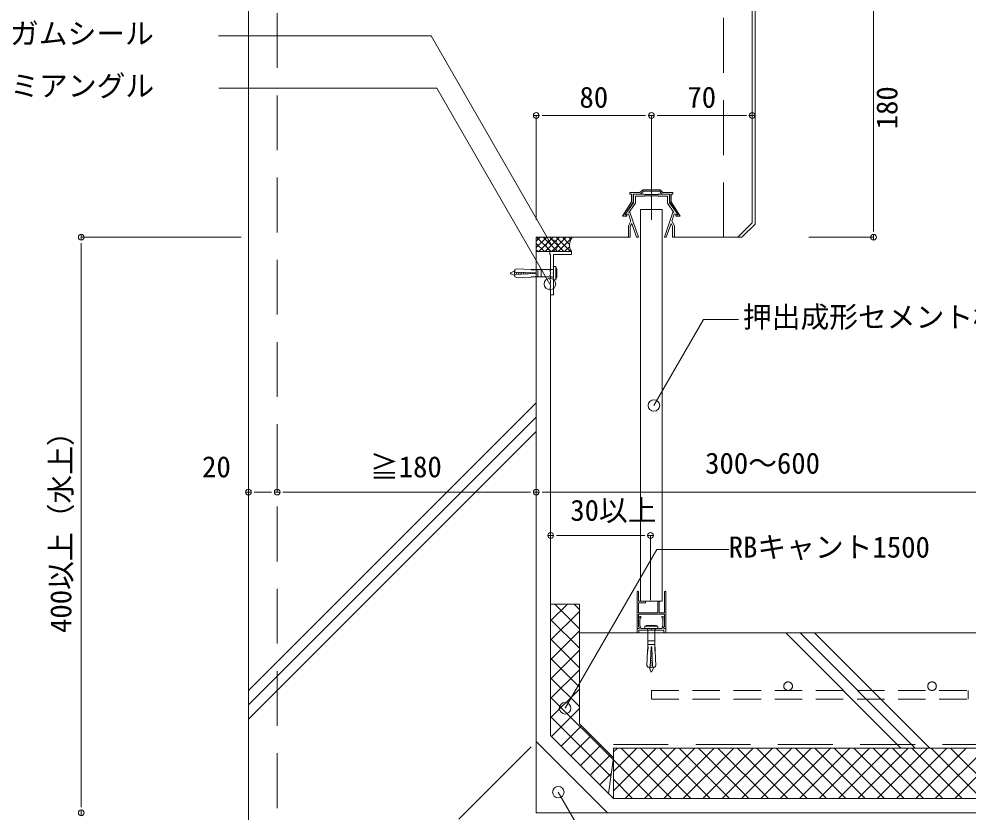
# Model space of a CAD drawing. Units: millimetres, scale not verified. Extents: x -1380 to 1380, y -955 to 955.
# Drawn here: x -759 to -99, y -309 to 242 of the extents above; entities that cross this region are included whole.
import ezdxf
from ezdxf.enums import TextEntityAlignment as Align

# ---------------------------------------------------------------- set-up
doc = ezdxf.new("R2010")
doc.units = ezdxf.units.MM
doc.header["$LTSCALE"] = 3
doc.linetypes.add('USER1', pattern=[19.05, 12.7, -6.35])
doc.linetypes.add('USER2', pattern=[9.525, 6.35, -3.175])
for name, color, linetype, lineweight in [('0-0_0', 7, 'Continuous', 9), ('0-1_HATCH', 9, 'Continuous', 18), ('0-3_KUTAI', 3, 'Continuous', 18), ('0-4_BOUSUI', 1, 'Continuous', 18), ('0-5_MOJI', 7, 'Continuous', 18), ('0-6_sunpo', 7, 'Continuous', 18), ('0-7_KANAMONO_SCREW', 4, 'Continuous', 18), ('0-8_dannnetu', 6, 'Continuous', 18), ('0-9_KANAMONO', 4, 'Continuous', 18), ('0-B_TENSEN', 4, 'USER2', 18), ('0-C_BUHIN', 7, 'Continuous', 9), ('0-D_bousui2', 7, 'USER1', 9)]:
    doc.layers.add(name, color=color, linetype=linetype, lineweight=lineweight)
doc.styles.add('ＭＳ ゴシック', font='')
doc.styles.get('ＭＳ ゴシック').set_extended_font_data('MS Gothic')

# ---------------------------------------------------------------- blocks, each defined once
blk = doc.blocks.new('_DOT')
at = {"layer": '0-0_0'}
for p, q in [((-0.5, 0), (-1, 0)), ((0.25, 0), (-0.25, 0))]:
    blk.add_line(p, q, dxfattribs=at)
blk.add_circle((0, 0), 0.25, dxfattribs=at)

msp = doc.modelspace()

# ---------------------------------------------------------------- linework, layer by layer
at = {"layer": '0-1_HATCH'}
for p, q in [((-399.957, 87.284), (-397.21, 90.031)), ((-399.957, 82.794), (-392.72, 90.031)), ((-389.695, 80.031), (-399.695, 90.031)), ((-398.23, 80.031), (-388.23, 90.031)), ((-385.205, 80.031), (-395.205, 90.031)), ((-393.74, 80.031), (-383.74, 90.031)), ((-380.715, 80.031), (-390.715, 90.031)), ((-389.249, 80.031), (-379.249, 90.031)), ((-376.225, 80.031), (-386.225, 90.031)), ((-384.759, 80.031), (-375.457, 89.334)), ((-376.787, 85.084), (-381.735, 90.031)), ((-375.851, 88.637), (-377.245, 90.031)), ((-394.185, 80.031), (-399.957, 85.802)), ((-398.675, 80.031), (-399.957, 81.312)), ((-380.269, 80.031), (-376.726, 83.574)), ((-375.779, 80.031), (-375.579, 80.231)), ((-599.957, -224.969), (-399.957, -24.969)), ((-599.957, -234.969), (-399.957, -34.969)), ((-599.957, -244.969), (-399.957, -44.969)), ((-389.957, -176.613), (-378.312, -164.969)), ((-369.957, -182.174), (-387.162, -164.969)), ((-369.957, -168.704), (-373.692, -164.969)), ((-389.957, -190.084), (-369.957, -170.084)), ((-369.957, -195.645), (-389.957, -175.645)), ((-389.957, -203.554), (-369.957, -183.554)), ((-369.957, -209.115), (-389.957, -189.115)), ((-226.565, -184.969), (-146.565, -264.969)), ((-216.565, -184.969), (-136.565, -264.969)), ((-206.565, -184.969), (-126.565, -264.969)), ((-389.957, -217.025), (-369.957, -197.025)), ((-369.957, -222.585), (-389.957, -202.585)), ((-389.957, -230.495), (-369.957, -210.495)), ((-369.957, -236.056), (-389.957, -216.056)), ((-389.957, -243.965), (-369.957, -223.965)), ((-346.5, -272.983), (-389.957, -229.526)), ((-389.403, -256.883), (-369.957, -237.436)), ((-348.164, -284.789), (-389.957, -242.997)), ((-382.668, -263.618), (-368.526, -249.476)), ((-375.933, -270.353), (-361.791, -256.211)), ((-369.198, -277.088), (-355.056, -262.946)), ((-362.463, -283.823), (-348.321, -269.681)), ((-346.317, -267.678), (-343.608, -264.969)), ((-346.317, -281.148), (-330.138, -264.969)), ((-346.317, -294.618), (-316.667, -264.969)), ((-306.044, -299.969), (-341.044, -264.969)), ((-338.197, -299.969), (-303.197, -264.969)), ((-292.573, -299.969), (-327.573, -264.969)), ((-324.727, -299.969), (-289.727, -264.969)), ((-279.103, -299.969), (-314.103, -264.969)), ((-311.256, -299.969), (-276.256, -264.969)), ((-265.633, -299.969), (-300.633, -264.969)), ((-297.786, -299.969), (-262.786, -264.969)), ((-252.162, -299.969), (-287.162, -264.969)), ((-284.316, -299.969), (-249.316, -264.969)), ((-238.692, -299.969), (-273.692, -264.969)), ((-270.845, -299.969), (-235.845, -264.969)), ((-225.221, -299.969), (-260.221, -264.969)), ((-257.375, -299.969), (-222.375, -264.969)), ((-211.751, -299.969), (-246.751, -264.969)), ((-243.904, -299.969), (-208.904, -264.969)), ((-198.281, -299.969), (-233.281, -264.969)), ((-230.434, -299.969), (-195.434, -264.969)), ((-184.81, -299.969), (-219.81, -264.969)), ((-216.964, -299.969), (-181.964, -264.969)), ((-171.34, -299.969), (-206.34, -264.969)), ((-203.493, -299.969), (-168.493, -264.969)), ((-157.869, -299.969), (-192.869, -264.969)), ((-190.023, -299.969), (-155.023, -264.969)), ((-144.399, -299.969), (-179.399, -264.969)), ((-176.552, -299.969), (-141.552, -264.969)), ((-130.929, -299.969), (-165.929, -264.969)), ((-163.082, -299.969), (-128.082, -264.969)), ((-117.458, -299.969), (-152.458, -264.969)), ((-149.612, -299.969), (-114.612, -264.969)), ((-103.988, -299.969), (-138.988, -264.969)), ((-136.141, -299.969), (-101.141, -264.969)), ((-90.518, -299.969), (-125.518, -264.969)), ((-122.671, -299.969), (-87.671, -264.969)), ((-77.047, -299.969), (-112.047, -264.969)), ((-109.201, -299.969), (-74.201, -264.969)), ((-319.514, -299.969), (-346.317, -273.166)), ((-355.727, -290.558), (-347.869, -282.701)), ((-332.984, -299.969), (-346.317, -286.636))]:
    msp.add_line(p, q, dxfattribs=at)
at = {"layer": '0-3_KUTAI'}
for p, q in [((-399.957, 90.031), (-335.957, 90.031)), ((-53.957, -184.969), (-369.957, -184.969)), ((-350.459, -309.969), (-399.957, -260.471))]:
    msp.add_line(p, q, dxfattribs=at)
for points in [[(-249.957, 100.031), (-249.957, 280.031), (-259.907, 291.026), (-590.006, 324.036), (-599.957, 315.031), (-599.957, -659.969)], [(-303.957, 90.031), (-259.957, 90.031), (-249.957, 100.031)], [(900.043, -309.969), (-399.957, -309.969), (-399.957, 90.031)]]:
    msp.add_lwpolyline(points, dxfattribs=at)
at = {"layer": '0-3_KUTAI', "linetype": 'USER1'}
msp.add_lwpolyline([(-269.957, 90.031), (-269.957, 271.931), (-579.957, 302.931), (-579.957, -659.969)], dxfattribs=at)
at = {"layer": '0-4_BOUSUI'}
for p, q in [((-259.957, 90.031), (-257.128, 90.031)), ((-389.957, 80.031), (-399.957, 80.031))]:
    msp.add_line(p, q, dxfattribs=at)
for points in [[(-257.128, 90.031), (-247.957, 99.203), (-247.957, 280.802), (-258.941, 292.94), (-588.179, 325.863)], [(900.043, -299.969), (-346.317, -299.969), (-389.957, -256.329), (-389.957, 50.031)]]:
    msp.add_lwpolyline(points, dxfattribs=at)
msp.add_arc((-368.053, 84.682), 8.744, 142.28627, 212.13746, dxfattribs=at)
at = {"layer": '0-5_MOJI'}
for points in [[(-620.71, 229.896), (-473.042, 229.896), (-389.04, 84.401)], [(-620.494, 193.553), (-468.989, 193.553), (-390.457, 57.531)], [(-259.345, 32.877), (-283.721, 32.877), (-318.206, -26.852)], [(-266.251, -127.008), (-316.251, -127.008), (-379.928, -237.299)], [(-266.714, -413.186), (-316.714, -413.186), (-384.626, -295.559)]]:
    msp.add_lwpolyline(points, dxfattribs=at)
for centre in [(-389.04, 84.401), (-390.457, 57.531), (-318.206, -26.852), (-379.928, -237.299), (-384.626, -295.559)]:
    msp.add_circle(centre, 4, dxfattribs=at)
at = {"layer": '0-6_sunpo'}
for p, q in [((-165.57, 262.031), (-165.57, 98.031)), ((-399.957, 102.102), (-399.957, 174.633)), ((-327.957, 174.633), (-391.957, 174.633)), ((-319.957, 102.102), (-319.957, 174.633)), ((-319.957, 102.102), (-319.957, 174.633)), ((-257.957, 174.633), (-311.957, 174.633)), ((-249.957, 105.031), (-249.957, 174.633)), ((-604.957, 90.031), (-716.147, 90.031)), ((-210.57, 90.031), (-165.57, 90.031)), ((-716.147, 82.031), (-716.147, -301.969)), ((-599.957, -60.684), (-599.957, -87.071)), ((-579.957, -64.793), (-579.957, -87.071)), ((-579.957, -64.793), (-579.957, -87.071)), ((-399.957, -64.793), (-399.957, -87.071)), ((-591.957, -87.071), (-587.957, -87.071)), ((-571.957, -87.071), (-407.957, -87.071)), ((-399.957, -116.321), (-399.957, -87.071)), ((-391.957, -87.071), (-47.957, -87.071)), ((-389.957, -162.183), (-389.957, -117.19)), ((-381.957, -117.19), (-328.581, -117.19)), ((-320.581, -162.183), (-320.581, -117.19)), ((-403.492, -264.007), (-453.816, -314.33))]:
    msp.add_line(p, q, dxfattribs=at)
at = {"layer": '0-7_KANAMONO_SCREW'}
for p, q in [((-414.779, 66.626), (-417.699, 65.416)), ((-415.377, 66.378), (-414.779, 63.988)), ((-403.526, 67.66), (-413.631, 68.105)), ((-403.536, 67.452), (-403.526, 67.66)), ((-400.622, 67.323), (-403.536, 67.452)), ((-403.328, 67.442), (-403.318, 67.65)), ((-400.821, 67.54), (-403.318, 67.65)), ((-400.83, 67.332), (-400.821, 67.54)), ((-400.622, 67.323), (-400.613, 67.531)), ((-388.79, 67.531), (-400.613, 67.531)), ((-398.946, 67.531), (-398.946, 62.531)), ((-396.446, 67.531), (-396.446, 62.531)), ((-387.957, 69.614), (-387.957, 68.364)), ((-387.957, 69.614), (-386.29, 69.614)), ((-387.957, 68.364), (-387.957, 61.698)), ((-386.29, 69.614), (-386.29, 60.448)), ((-385.873, 68.573), (-386.29, 68.573)), ((-385.873, 61.489), (-385.873, 68.573)), ((-385.873, 68.573), (-385.665, 67.531)), ((-385.665, 62.531), (-385.665, 67.531)), ((-414.779, 63.437), (-417.699, 64.646)), ((-400.613, 65.239), (-414.779, 65.864)), ((-400.613, 64.823), (-414.779, 64.198)), ((-414.779, 64.198), (-414.779, 62.531)), ((-414.779, 62.531), (-413.631, 61.957)), ((-413.99, 65.83), (-413.595, 64.25)), ((-403.526, 62.403), (-413.631, 61.957)), ((-412.726, 65.774), (-412.358, 64.305)), ((-411.462, 65.718), (-411.122, 64.359)), ((-410.198, 65.662), (-409.886, 64.414)), ((-408.934, 65.607), (-408.649, 64.468)), ((-407.67, 65.551), (-407.413, 64.523)), ((-406.406, 65.495), (-406.177, 64.577)), ((-405.142, 65.439), (-404.94, 64.632)), ((-403.878, 65.384), (-403.704, 64.686)), ((-400.622, 62.739), (-403.536, 62.611)), ((-403.536, 62.611), (-403.526, 62.403)), ((-403.328, 62.62), (-403.318, 62.412)), ((-400.821, 62.522), (-403.318, 62.412)), ((-402.614, 65.328), (-402.467, 64.741)), ((-401.35, 65.272), (-401.231, 64.795)), ((-400.83, 62.73), (-400.821, 62.522)), ((-400.622, 62.739), (-400.613, 62.531)), ((-400.613, 65.239), (-400.613, 64.823)), ((-388.79, 62.531), (-400.613, 62.531)), ((-387.957, 61.698), (-387.957, 60.448)), ((-386.29, 60.448), (-387.957, 60.448)), ((-386.29, 61.489), (-385.873, 61.489)), ((-385.665, 62.531), (-385.873, 61.489)), ((-324.54, -180.302), (-315.373, -180.302)), ((-324.54, -181.969), (-324.54, -180.302)), ((-324.54, -181.969), (-323.29, -181.969)), ((-323.498, -179.886), (-322.457, -179.677)), ((-316.415, -179.886), (-323.498, -179.886)), ((-323.498, -179.886), (-323.498, -180.302)), ((-323.29, -181.969), (-316.623, -181.969)), ((-317.457, -179.677), (-322.457, -179.677)), ((-322.457, -182.802), (-322.457, -194.625)), ((-317.457, -179.677), (-316.415, -179.886)), ((-317.457, -182.802), (-317.457, -194.625)), ((-316.623, -181.969), (-315.373, -181.969)), ((-316.415, -180.302), (-316.415, -179.886)), ((-315.373, -180.302), (-315.373, -181.969)), ((-322.457, -190.458), (-317.457, -190.458)), ((-322.585, -197.539), (-323.031, -207.643)), ((-322.377, -197.548), (-322.585, -197.539)), ((-322.466, -194.833), (-322.576, -197.331)), ((-322.368, -197.34), (-322.576, -197.331)), ((-322.258, -194.842), (-322.466, -194.833)), ((-322.457, -192.958), (-317.457, -192.958)), ((-322.249, -194.634), (-322.457, -194.625)), ((-322.249, -194.634), (-322.377, -197.548)), ((-320.165, -194.625), (-320.79, -208.792)), ((-320.309, -197.89), (-319.612, -197.716)), ((-320.253, -196.626), (-319.667, -196.48)), ((-320.198, -195.362), (-319.721, -195.243)), ((-320.165, -194.625), (-319.748, -194.625)), ((-319.748, -194.625), (-319.123, -208.792)), ((-317.665, -194.634), (-317.457, -194.625)), ((-317.665, -194.634), (-317.536, -197.548)), ((-317.656, -194.842), (-317.448, -194.833)), ((-317.545, -197.34), (-317.337, -197.331)), ((-317.536, -197.548), (-317.328, -197.539)), ((-317.448, -194.833), (-317.337, -197.331)), ((-317.328, -197.539), (-316.882, -207.643)), ((-320.588, -204.21), (-319.339, -203.898)), ((-320.532, -202.946), (-319.394, -202.661)), ((-320.476, -201.682), (-319.448, -201.425)), ((-320.421, -200.418), (-319.503, -200.189)), ((-320.365, -199.154), (-319.557, -198.952)), ((-321.551, -208.792), (-320.342, -211.712)), ((-321.304, -209.389), (-318.914, -208.792)), ((-320.755, -208.002), (-319.176, -207.607)), ((-320.699, -206.738), (-319.23, -206.371)), ((-320.644, -205.474), (-319.285, -205.134)), ((-318.362, -208.792), (-319.572, -211.712)), ((-319.123, -208.792), (-317.457, -208.792)), ((-317.457, -208.792), (-316.882, -207.643))]:
    msp.add_line(p, q, dxfattribs=at)
for points in [[(-414.779, 65.864), (-414.779, 67.531), (-413.631, 68.105)], [(-320.79, -208.792), (-322.457, -208.792), (-323.031, -207.643)]]:
    msp.add_lwpolyline(points, dxfattribs=at)
for centre, radius, start, end in [((-388.79, 68.364), 0.833, 270, 0), ((-417.54, 65.031), 0.417, 112.5, 247.5), ((-388.79, 61.698), 0.833, 0, 90), ((-323.29, -182.802), 0.833, 0, 90), ((-316.623, -182.802), 0.833, 90, 180), ((-319.957, -211.552), 0.417, 202.5, 337.5)]:
    msp.add_arc(centre, radius, start, end, dxfattribs=at)
at = {"layer": '0-8_dannnetu'}
for p, q in [((-369.957, -164.969), (-389.957, -164.969)), ((-346.317, -299.969), (-346.317, -264.969)), ((900.043, -264.969), (-346.317, -264.969)), ((-346.317, -271.685), (-349.811, -296.475))]:
    msp.add_line(p, q, dxfattribs=at)
msp.add_lwpolyline([(-346.317, -271.685), (-369.957, -248.045), (-369.957, -164.969)], dxfattribs=at)
at = {"layer": '0-9_KANAMONO'}
for p, q in [((-332.457, 120.031), (-324.957, 120.031)), ((-387.957, 64.781), (-388.126, 64.843)), ((-329.957, -156.469), (-329.957, -181.669)), ((-310.457, -155.969), (-310.457, -155.969)), ((-309.957, -181.669), (-309.957, -156.469)), ((-323.957, -163.669), (-323.957, -163.269)), ((-328.957, -176.552), (-328.957, -180.52)), ((-327.957, -179.983), (-327.957, -176.552)), ((-311.957, -176.552), (-311.957, -179.983)), ((-310.957, -180.52), (-310.957, -176.552)), ((-329.957, -181.969), (-329.957, -184.669)), ((-328.957, -181.969), (-329.957, -181.969)), ((-329.657, -181.969), (-328.957, -181.969)), ((-312.833, -181.969), (-327.081, -181.969)), ((-310.257, -181.969), (-310.957, -181.969)), ((-310.957, -181.969), (-310.257, -181.969)), ((-309.957, -184.669), (-309.957, -182.269)), ((-329.657, -184.969), (-328.957, -184.969)), ((-310.957, -184.969), (-310.257, -184.969))]:
    msp.add_line(p, q, dxfattribs=at)
msp.add_lwpolyline([(-319.957, 122.031), (-325.542, 122.031), (-327.542, 120.031), (-332.707, 120.031), (-332.707, 114.444), (-338.457, 105.531), (-336.957, 105.531), (-336.957, 104.731), (-339.957, 104.731), (-333.707, 114.731), (-333.707, 120.031), (-334.957, 120.031), (-334.957, 121.031), (-327.957, 121.031), (-325.957, 123.031), (-319.957, 123.031), (-313.957, 123.031), (-311.957, 121.031), (-304.957, 121.031), (-304.957, 120.031), (-306.207, 120.031), (-306.207, 114.731), (-299.957, 104.731), (-302.957, 104.731), (-302.957, 105.531), (-301.457, 105.531), (-307.207, 114.444), (-307.207, 120.031), (-312.371, 120.031), (-314.371, 122.031)], close=True, dxfattribs=at)
for points in [[(-324.957, 120.031), (-324.557, 119.631), (-315.357, 119.631), (-314.957, 120.031), (-307.457, 120.031), (-307.457, 114.031), (-301.457, 105.531), (-304.059, 106.216), (-305.776, 101.183), (-303.957, 98.031), (-303.957, 90.031), (-305.257, 90.031), (-305.257, 97.683), (-306.334, 99.549), (-309.583, 90.031), (-310.957, 90.031), (-304.983, 107.531), (-304.293, 107.296), (-308.857, 113.76), (-308.857, 118.531), (-314.957, 118.531), (-315.157, 118.731), (-324.757, 118.731), (-324.957, 118.531), (-331.057, 118.531), (-331.057, 113.76), (-335.62, 107.296), (-334.93, 107.531), (-328.957, 90.031), (-330.33, 90.031), (-333.579, 99.549), (-334.657, 97.683), (-334.657, 90.031), (-335.957, 90.031), (-335.957, 98.031), (-334.137, 101.183), (-335.855, 106.216), (-338.457, 105.531), (-332.457, 114.031), (-332.457, 120.031)], [(-388.126, 65.219), (-387.957, 65.281), (-387.957, 78.031), (-375.457, 78.031), (-375.457, 80.031), (-390.457, 80.031), (-390.457, 78.031), (-389.957, 78.031), (-389.957, 67.031), (-390.382, 66.687)], [(-390.382, 66.376), (-389.957, 66.031), (-389.957, 64.031), (-390.382, 63.687)], [(-390.382, 54.376), (-389.957, 54.031), (-389.957, 50.031), (-387.957, 50.031), (-387.957, 64.781)], [(-390.382, 63.376), (-389.957, 63.031), (-389.957, 61.031), (-390.382, 60.687)], [(-390.382, 60.376), (-389.957, 60.031), (-389.957, 58.031), (-390.382, 57.687)], [(-390.382, 57.376), (-389.957, 57.031), (-389.957, 55.031), (-390.382, 54.687)], [(-324.257, -162.969), (-328.957, -162.969), (-328.957, -156.469)], [(-310.957, -156.469), (-310.957, -170.969), (-314.457, -170.969), (-314.457, -163.469)], [(-315.457, -163.469), (-315.457, -170.969), (-328.957, -170.969), (-328.957, -163.969), (-324.257, -163.969)], [(-328.957, -180.769), (-328.957, -171.969), (-310.957, -171.969), (-310.957, -180.769)], [(-328.657, -184.669), (-328.657, -182.969), (-320.415, -182.969)], [(-319.498, -182.969), (-311.257, -182.969), (-311.257, -184.669)]]:
    msp.add_lwpolyline(points, dxfattribs=at)
for centre, radius, start, end in [((-390.257, 66.531), 0.2, 128.97666, 231.02334), ((-390.257, 63.531), 0.2, 128.97666, 231.02334), ((-390.257, 60.531), 0.2, 128.97666, 231.02334), ((-388.057, 65.031), 0.2, 110.2297, 249.7703), ((-390.257, 57.531), 0.2, 128.97666, 231.02334), ((-390.257, 54.531), 0.2, 128.97666, 231.02334), ((-329.457, -156.469), 0.5, 90, 180), ((-329.457, -156.469), 0.5, 0, 90), ((-310.457, -156.469), 0.5, 90, 180), ((-310.457, -156.469), 0.5, 0, 90), ((-324.257, -163.269), 0.3, 0, 90), ((-324.257, -163.669), 0.3, 270, 0), ((-314.957, -163.469), 0.5, 90, 180), ((-314.957, -163.469), 0.5, 0, 90), ((-323.957, -176.552), 5, 144.96975, 180), ((-327.642, -173.969), 0.5, 48.59038, 144.96975), ((-323.957, -176.552), 4, 144.96975, 180), ((-327.642, -173.969), 0.5, 324.96975, 48.59038), ((-312.272, -173.969), 0.5, 131.40962, 215.03025), ((-315.882, -176.528), 3.926, 359.6581, 35.37215), ((-312.272, -173.969), 0.5, 35.03025, 131.40962), ((-315.899, -176.534), 4.942, 359.78768, 35.24257), ((-329.657, -181.669), 0.3, 180, 270), ((-329.657, -184.669), 0.3, 180, 270), ((-328.646, -180.513), 0.311, 181.39551, 249.13327), ((-328.957, -181.369), 0.6, 270, 90), ((-328.957, -181.369), 0.6, 270, 70.52878), ((-328.957, -184.669), 0.3, 270, 360), ((-327.61, -179.963), 0.347, 183.3162, 223.51025), ((-328.957, -181.369), 1.6, 350.91528, 46.82645), ((-327.084, -181.672), 0.297, 170.25113, 270.66415), ((-319.957, -183.169), 0.5, 23.57818, 156.42182), ((-312.825, -181.676), 0.293, 268.46195, 10.62277), ((-310.957, -181.369), 1.6, 133.17355, 189.08472), ((-312.273, -179.976), 0.316, 314.44297, 358.73059), ((-310.957, -181.369), 0.6, 90, 270), ((-310.957, -181.369), 0.6, 109.47122, 270), ((-310.957, -184.669), 0.3, 180, 270), ((-311.244, -180.529), 0.287, 287.69217, 1.77906), ((-310.257, -181.669), 0.3, 270, 360), ((-310.257, -182.269), 0.3, 0, 90), ((-310.257, -184.669), 0.3, 270, 360)]:
    msp.add_arc(centre, radius, start, end, dxfattribs=at)
at = {"layer": '0-B_TENSEN'}
for q in [(-319.957, -224.969), (-99.957, -230.969)]:
    msp.add_line((-319.957, -230.969), q, dxfattribs=at)
msp.add_lwpolyline([(-319.957, -224.969), (-99.957, -224.969), (-99.957, -230.969)], dxfattribs=at)
for centre in [(-224.957, -221.969), (-124.957, -221.969)]:
    msp.add_circle(centre, 3, dxfattribs=at)
at = {"layer": '0-C_BUHIN'}
msp.add_lwpolyline([(-312.457, 109.231), (-312.457, -162.969), (-327.457, -162.969), (-327.457, 109.231)], close=True, dxfattribs=at)
at = {"layer": '0-D_bousui2'}
msp.add_line((-346.317, -262.469), (900.043, -262.469), dxfattribs=at)

# ---------------------------------------------------------------- block references
at = {"layer": '0-6_sunpo', "xscale": 8, "yscale": 8}
for p, rotation in [((-399.957, 174.633), 180), ((-319.957, 174.633), 180), ((-165.57, 90.031), 270), ((-716.147, 90.031), 90), ((-599.957, -87.071), 180), ((-579.957, -87.071), 180), ((-399.957, -87.071), 180), ((-389.957, -117.19), 180), ((-716.147, -309.969), 270)]:
    msp.add_blockref('_DOT', p, dxfattribs=dict(at, rotation=rotation))
for p in [(-319.957, 174.633), (-249.957, 174.633), (-579.957, -87.071), (-399.957, -87.071), (-320.581, -117.19)]:
    msp.add_blockref('_DOT', p, dxfattribs=at)

# ---------------------------------------------------------------- texts
at = {"layer": '0-5_MOJI', "style": 'ＭＳ ゴシック'}
for s, p in [('強力ガムシール', (-805.639, 219.896)), ('アルミアングル', (-805.422, 183.553)), ('押出成形セメント板（ｔ＝15）', (-256.345, 22.877)), ('RBキャント1500', (-266.251, -137.008))]:
    msp.add_text(s, height=14.66, dxfattribs=at).set_placement(p, align=Align.BOTTOM_LEFT)
at = {"layer": '0-6_sunpo', "style": 'ＭＳ ゴシック'}
for s, p in [('80', (-369.957, 175.633)), ('70', (-294.957, 175.633)), ('20', (-632.154, -81.192)), ('≧180', (-515.475, -81.192)), ('300～600', (-282.632, -78.679)), ('30以上', (-376.327, -111.437))]:
    msp.add_text(s, height=14.66, dxfattribs=at).set_placement(p, align=Align.BOTTOM_LEFT)
for s, p in [('180', (-144.57, 165.031)), ('400以上（水上）', (-718.619, -184.969))]:
    msp.add_text(s, height=14.66, rotation=90, dxfattribs=at).set_placement(p, align=Align.BOTTOM_LEFT)

doc.saveas('drawing.dxf')
